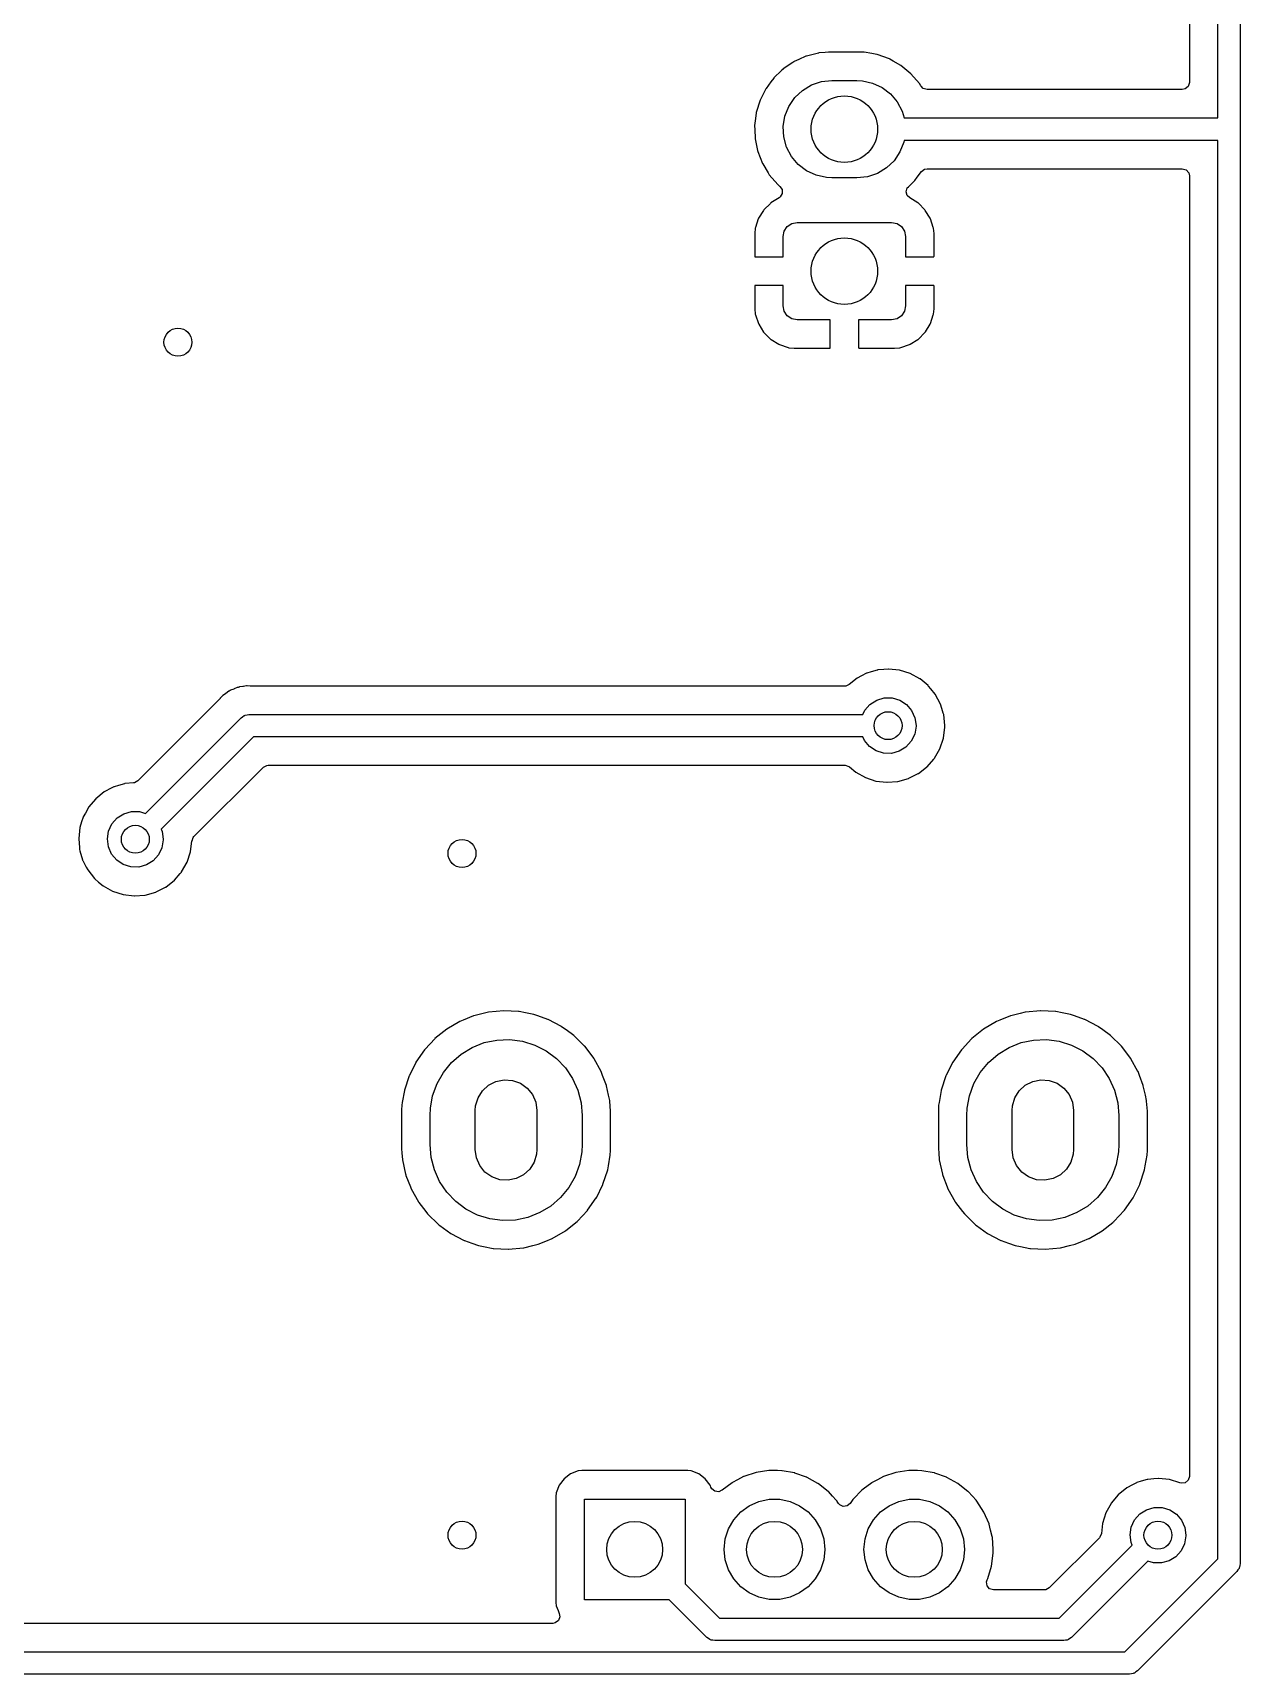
# Model space of a CAD drawing. Extents: x 41 to 172, y -238 to -26.
# Drawn here: x 150.57 to 172.16, y -238.45 to -209.1 of the extents above; entities that cross this region are included whole.
import ezdxf

# ---------------------------------------------------------------- set-up
doc = ezdxf.new("R2010")
doc.units = 0
doc.layers.add('BLACK', color=7, linetype='CONTINUOUS')

msp = doc.modelspace()

# ---------------------------------------------------------------- linework, layer by layer
at = {"layer": 'BLACK', "linetype": 'CONTINUOUS'}
for p, q in [((172.158, -154.686), (172.158, -236.474)), ((171.758, -210.62), (171.758, -154.769)), ((171.249, -194.547), (171.249, -209.986)), ((164.264, -209.574), (164.182, -209.611)), ((164.391, -209.517), (164.264, -209.574)), ((164.395, -209.515), (164.391, -209.517)), ((164.391, -209.517), (164.391, -209.517)), ((164.401, -209.514), (164.395, -209.515)), ((164.617, -209.458), (164.401, -209.514)), ((164.401, -209.514), (164.401, -209.514)), ((164.622, -209.456), (164.617, -209.458)), ((164.617, -209.458), (164.617, -209.458)), ((164.627, -209.456), (164.622, -209.456)), ((164.734, -209.447), (164.627, -209.456)), ((164.627, -209.456), (164.627, -209.456)), ((164.796, -209.441), (164.734, -209.447)), ((165.411, -209.441), (164.796, -209.441)), ((165.412, -209.442), (165.411, -209.441)), ((165.431, -209.442), (165.412, -209.442)), ((165.412, -209.442), (165.412, -209.442)), ((165.435, -209.443), (165.431, -209.442)), ((165.431, -209.442), (165.431, -209.442)), ((165.568, -209.467), (165.435, -209.443)), ((165.66, -209.483), (165.568, -209.467)), ((165.665, -209.484), (165.66, -209.483)), ((165.66, -209.483), (165.66, -209.483)), ((165.885, -209.564), (165.665, -209.484)), ((165.89, -209.567), (165.885, -209.564)), ((165.955, -209.603), (165.89, -209.567)), ((165.89, -209.567), (165.89, -209.567)), ((163.956, -209.772), (163.819, -209.903)), ((163.984, -209.745), (163.956, -209.772)), ((163.988, -209.742), (163.984, -209.745)), ((163.984, -209.745), (163.984, -209.745)), ((164.159, -209.627), (163.988, -209.742)), ((164.178, -209.614), (164.159, -209.627)), ((164.182, -209.611), (164.178, -209.614)), ((164.178, -209.614), (164.178, -209.614)), ((166.089, -209.68), (165.955, -209.603)), ((166.27, -209.828), (166.089, -209.68)), ((166.423, -210.005), (166.27, -209.828)), ((163.677, -210.096), (163.591, -210.265)), ((163.679, -210.091), (163.677, -210.096)), ((163.677, -210.096), (163.677, -210.096)), ((163.765, -209.976), (163.679, -210.091)), ((163.816, -209.908), (163.765, -209.976)), ((163.819, -209.903), (163.816, -209.908)), ((164.192, -210.256), (164.329, -210.127)), ((164.329, -210.127), (164.49, -210.03)), ((164.49, -210.03), (164.668, -209.97)), ((164.668, -209.97), (164.855, -209.95)), ((164.855, -209.95), (165.305, -209.95)), ((165.305, -209.95), (165.402, -209.955)), ((165.402, -209.955), (165.585, -209.996)), ((165.585, -209.996), (165.756, -210.076)), ((165.756, -210.076), (165.905, -210.19)), ((166.446, -210.043), (166.423, -210.005)), ((166.451, -210.051), (166.446, -210.043)), ((166.49, -210.091), (166.451, -210.051)), ((166.558, -210.111), (166.49, -210.091)), ((171.123, -210.111), (166.558, -210.111)), ((171.176, -210.1), (171.123, -210.111)), ((171.229, -210.054), (171.176, -210.1)), ((171.249, -209.986), (171.229, -210.054)), ((163.573, -210.299), (163.504, -210.523)), ((163.591, -210.265), (163.573, -210.299)), ((164.017, -210.586), (164.087, -210.412)), ((164.087, -210.412), (164.192, -210.256)), ((165.905, -210.19), (166.026, -210.334)), ((166.026, -210.334), (166.114, -210.5)), ((163.49, -210.629), (163.473, -210.755)), ((163.473, -210.755), (163.473, -210.76)), ((163.473, -210.76), (163.473, -210.76)), ((163.473, -210.76), (163.476, -210.823)), ((163.503, -210.528), (163.49, -210.629)), ((163.504, -210.523), (163.503, -210.528)), ((163.503, -210.528), (163.503, -210.528)), ((163.986, -210.771), (164.017, -210.586)), ((166.114, -210.5), (166.147, -210.62)), ((166.147, -210.62), (171.758, -210.62)), ((163.476, -210.823), (163.482, -210.989)), ((163.482, -210.989), (163.483, -210.994)), ((163.483, -210.994), (163.527, -211.202)), ((163.996, -210.959), (163.986, -210.771)), ((164.046, -211.14), (163.996, -210.959)), ((166.143, -211.054), (166.073, -211.228)), ((166.149, -211.02), (166.143, -211.054)), ((171.758, -211.02), (166.149, -211.02)), ((171.758, -236.391), (171.758, -211.02)), ((163.527, -211.202), (163.53, -211.218)), ((163.53, -211.218), (163.616, -211.435)), ((164.134, -211.306), (164.046, -211.14)), ((164.255, -211.45), (164.134, -211.306)), ((166.073, -211.228), (165.968, -211.384)), ((163.616, -211.435), (163.619, -211.44)), ((163.619, -211.44), (163.717, -211.602)), ((163.717, -211.602), (163.737, -211.635)), ((163.737, -211.635), (163.89, -211.812)), ((164.404, -211.564), (164.255, -211.45)), ((164.575, -211.644), (164.404, -211.564)), ((164.758, -211.685), (164.575, -211.644)), ((165.67, -211.61), (165.492, -211.67)), ((165.831, -211.513), (165.67, -211.61)), ((165.968, -211.384), (165.831, -211.513)), ((166.383, -211.681), (166.458, -211.579)), ((166.458, -211.579), (166.515, -211.537)), ((166.515, -211.537), (166.559, -211.528)), ((166.559, -211.528), (171.123, -211.528)), ((171.123, -211.528), (171.192, -211.549)), ((171.192, -211.549), (171.238, -211.602)), ((171.238, -211.602), (171.249, -211.654)), ((163.89, -211.812), (163.895, -211.815)), ((163.895, -211.815), (163.928, -211.843)), ((163.928, -211.843), (163.968, -211.901)), ((163.968, -211.901), (163.97, -211.972)), ((164.855, -211.69), (164.758, -211.685)), ((165.305, -211.69), (164.855, -211.69)), ((165.492, -211.67), (165.305, -211.69)), ((166.185, -211.939), (166.205, -211.871)), ((166.204, -212.007), (166.185, -211.939)), ((166.205, -211.871), (166.224, -211.849)), ((166.224, -211.849), (166.341, -211.737)), ((166.341, -211.737), (166.383, -211.681)), ((171.249, -211.654), (171.249, -234.914)), ((163.756, -212.147), (163.641, -212.262)), ((163.767, -212.138), (163.756, -212.147)), ((163.911, -212.049), (163.767, -212.138)), ((163.933, -212.033), (163.911, -212.048)), ((163.911, -212.048), (163.911, -212.049)), ((163.97, -211.972), (163.933, -212.033)), ((166.249, -212.046), (166.204, -212.007)), ((166.248, -212.048), (166.249, -212.046)), ((166.392, -212.137), (166.248, -212.048)), ((166.403, -212.146), (166.392, -212.137)), ((166.518, -212.261), (166.403, -212.146)), ((163.541, -212.424), (163.49, -212.579)), ((163.547, -212.411), (163.541, -212.424)), ((163.632, -212.273), (163.547, -212.411)), ((163.641, -212.262), (163.632, -212.273)), ((164.058, -212.563), (164.139, -212.509)), ((164.139, -212.509), (164.235, -212.49)), ((164.235, -212.49), (165.925, -212.49)), ((165.925, -212.49), (166.021, -212.509)), ((166.021, -212.509), (166.102, -212.563)), ((166.527, -212.272), (166.518, -212.261)), ((166.612, -212.41), (166.527, -212.272)), ((166.618, -212.423), (166.612, -212.41)), ((166.67, -212.577), (166.618, -212.423)), ((163.487, -212.592), (163.477, -212.686)), ((163.477, -212.686), (163.477, -212.693)), ((163.477, -212.693), (163.477, -213.088)), ((163.49, -212.579), (163.487, -212.592)), ((163.985, -212.74), (164.004, -212.644)), ((163.985, -213.106), (163.985, -212.74)), ((164.004, -212.644), (164.058, -212.563)), ((166.102, -212.563), (166.156, -212.644)), ((166.156, -212.644), (166.175, -212.74)), ((166.175, -212.74), (166.175, -213.106)), ((166.673, -212.591), (166.67, -212.577)), ((166.683, -212.686), (166.673, -212.591)), ((166.683, -212.693), (166.683, -212.686)), ((166.683, -213.092), (166.683, -212.693)), ((163.477, -213.088), (163.481, -213.103)), ((163.481, -213.103), (163.483, -213.104)), ((163.483, -213.104), (163.491, -213.106)), ((163.491, -213.106), (163.985, -213.106)), ((166.175, -213.106), (166.665, -213.106)), ((166.665, -213.106), (166.68, -213.102)), ((166.68, -213.102), (166.681, -213.1)), ((166.681, -213.1), (166.683, -213.092)), ((163.479, -213.62), (163.477, -213.628)), ((163.477, -213.628), (163.477, -214.027)), ((163.48, -213.618), (163.479, -213.62)), ((163.495, -213.614), (163.48, -213.618)), ((163.985, -213.614), (163.495, -213.614)), ((163.985, -213.98), (163.985, -213.614)), ((166.669, -213.614), (166.175, -213.614)), ((166.175, -213.614), (166.175, -213.98)), ((166.677, -213.616), (166.669, -213.614)), ((166.679, -213.617), (166.677, -213.616)), ((166.683, -213.632), (166.679, -213.617)), ((166.683, -214.027), (166.683, -213.632)), ((164.004, -214.076), (163.985, -213.98)), ((166.175, -213.98), (166.156, -214.076)), ((163.477, -214.027), (163.477, -214.034)), ((163.477, -214.034), (163.487, -214.129)), ((163.487, -214.129), (163.49, -214.143)), ((163.49, -214.143), (163.542, -214.297)), ((164.058, -214.157), (164.004, -214.076)), ((164.139, -214.211), (164.058, -214.157)), ((164.235, -214.23), (164.139, -214.211)), ((164.826, -214.23), (164.235, -214.23)), ((164.826, -214.724), (164.826, -214.23)), ((165.925, -214.23), (165.334, -214.23)), ((165.334, -214.23), (165.334, -214.72)), ((166.021, -214.211), (165.925, -214.23)), ((166.102, -214.157), (166.021, -214.211)), ((166.156, -214.076), (166.102, -214.157)), ((166.619, -214.296), (166.67, -214.141)), ((166.67, -214.141), (166.673, -214.128)), ((166.673, -214.128), (166.683, -214.034)), ((166.683, -214.034), (166.683, -214.027)), ((163.542, -214.297), (163.548, -214.31)), ((163.548, -214.31), (163.633, -214.448)), ((163.633, -214.448), (163.642, -214.459)), ((163.642, -214.459), (163.757, -214.574)), ((163.757, -214.574), (163.768, -214.583)), ((163.768, -214.583), (163.906, -214.668)), ((166.255, -214.667), (166.393, -214.582)), ((166.393, -214.582), (166.404, -214.573)), ((166.404, -214.573), (166.519, -214.458)), ((166.519, -214.458), (166.528, -214.447)), ((166.528, -214.447), (166.613, -214.309)), ((166.613, -214.309), (166.619, -214.296)), ((163.906, -214.668), (163.919, -214.674)), ((163.919, -214.674), (164.074, -214.725)), ((164.074, -214.725), (164.087, -214.728)), ((164.087, -214.728), (164.181, -214.738)), ((164.181, -214.738), (164.188, -214.738)), ((164.188, -214.738), (164.808, -214.738)), ((164.808, -214.738), (164.823, -214.734)), ((164.823, -214.734), (164.824, -214.732)), ((164.824, -214.732), (164.826, -214.724)), ((165.334, -214.72), (165.338, -214.735)), ((165.338, -214.735), (165.34, -214.736)), ((165.34, -214.736), (165.348, -214.738)), ((165.348, -214.738), (165.972, -214.738)), ((165.972, -214.738), (165.979, -214.738)), ((165.979, -214.738), (166.074, -214.728)), ((166.074, -214.728), (166.088, -214.725)), ((166.088, -214.725), (166.242, -214.673)), ((166.242, -214.673), (166.255, -214.667)), ((165.307, -220.64), (165.168, -220.752)), ((165.386, -220.599), (165.307, -220.64)), ((165.477, -220.551), (165.386, -220.599)), ((165.482, -220.548), (165.477, -220.551)), ((165.477, -220.551), (165.477, -220.551)), ((165.561, -220.525), (165.482, -220.548)), ((165.666, -220.494), (165.561, -220.525)), ((165.672, -220.493), (165.666, -220.494)), ((165.666, -220.494), (165.666, -220.494)), ((165.678, -220.492), (165.672, -220.493)), ((165.787, -220.482), (165.678, -220.492)), ((165.678, -220.492), (165.678, -220.492)), ((165.869, -220.475), (165.787, -220.482)), ((165.875, -220.475), (165.869, -220.475)), ((166.06, -220.495), (165.875, -220.475)), ((165.875, -220.475), (165.875, -220.475)), ((166.066, -220.495), (166.06, -220.495)), ((166.06, -220.495), (166.06, -220.495)), ((166.255, -220.554), (166.066, -220.495)), ((166.429, -220.648), (166.255, -220.554)), ((166.433, -220.652), (166.429, -220.648)), ((166.576, -220.77), (166.433, -220.652)), ((166.433, -220.652), (166.433, -220.652)), ((153.914, -221.004), (152.444, -222.474)), ((153.919, -220.999), (153.914, -221.004)), ((153.955, -220.958), (153.919, -220.999)), ((153.96, -220.953), (153.955, -220.958)), ((153.955, -220.958), (153.955, -220.958)), ((153.966, -220.948), (153.96, -220.953)), ((154.013, -220.916), (153.966, -220.948)), ((153.966, -220.948), (153.966, -220.948)), ((154.018, -220.913), (154.013, -220.916)), ((154.069, -220.874), (154.018, -220.913)), ((154.076, -220.871), (154.069, -220.874)), ((154.078, -220.869), (154.076, -220.871)), ((154.093, -220.861), (154.078, -220.869)), ((154.095, -220.86), (154.093, -220.861)), ((154.101, -220.856), (154.095, -220.86)), ((154.161, -220.833), (154.101, -220.856)), ((154.167, -220.83), (154.161, -220.833)), ((154.219, -220.808), (154.167, -220.83)), ((154.226, -220.805), (154.219, -220.808)), ((154.233, -220.803), (154.226, -220.805)), ((154.236, -220.803), (154.233, -220.803)), ((154.252, -220.798), (154.236, -220.803)), ((154.255, -220.798), (154.252, -220.798)), ((154.262, -220.795), (154.255, -220.798)), ((154.325, -220.787), (154.262, -220.795)), ((154.332, -220.786), (154.325, -220.787)), ((154.361, -220.781), (154.332, -220.786)), ((154.387, -220.777), (154.361, -220.781)), ((154.395, -220.775), (154.387, -220.777)), ((154.387, -220.777), (154.387, -220.777)), ((154.402, -220.776), (154.395, -220.775)), ((154.452, -220.779), (154.402, -220.776)), ((154.402, -220.776), (154.402, -220.776)), ((154.461, -220.779), (154.452, -220.779)), ((165.089, -220.779), (154.461, -220.779)), ((165.103, -220.779), (165.089, -220.779)), ((165.168, -220.752), (165.103, -220.779)), ((165.538, -221.107), (165.658, -221.032)), ((165.658, -221.032), (165.794, -220.993)), ((165.794, -220.993), (165.936, -220.993)), ((165.936, -220.993), (166.072, -221.034)), ((166.072, -221.034), (166.191, -221.111)), ((166.581, -220.774), (166.576, -220.77)), ((166.585, -220.779), (166.581, -220.774)), ((166.627, -220.83), (166.585, -220.779)), ((166.585, -220.779), (166.585, -220.779)), ((166.706, -220.927), (166.627, -220.83)), ((166.799, -221.102), (166.706, -220.927)), ((154.291, -221.346), (154.319, -221.329)), ((154.319, -221.329), (154.345, -221.308)), ((154.345, -221.308), (154.356, -221.305)), ((154.356, -221.305), (154.366, -221.299)), ((154.366, -221.299), (154.399, -221.295)), ((154.399, -221.295), (154.432, -221.288)), ((154.432, -221.288), (165.409, -221.288)), ((165.409, -221.288), (165.444, -221.213)), ((165.444, -221.213), (165.538, -221.107)), ((166.191, -221.111), (166.283, -221.219)), ((166.283, -221.219), (166.342, -221.348)), ((166.824, -221.184), (166.799, -221.102)), ((166.848, -221.264), (166.824, -221.184)), ((166.856, -221.291), (166.848, -221.264)), ((166.875, -221.488), (166.856, -221.291)), ((152.58, -223.057), (154.291, -221.346)), ((166.362, -221.5), (166.338, -221.64)), ((166.342, -221.348), (166.362, -221.488)), ((166.362, -221.488), (166.362, -221.5)), ((166.85, -221.713), (166.875, -221.516)), ((166.875, -221.516), (166.875, -221.488)), ((154.515, -221.688), (152.862, -223.341)), ((165.409, -221.688), (154.515, -221.688)), ((165.438, -221.752), (165.409, -221.688)), ((165.529, -221.861), (165.438, -221.752)), ((165.647, -221.939), (165.529, -221.861)), ((166.181, -221.873), (166.061, -221.947)), ((166.277, -221.768), (166.181, -221.873)), ((166.338, -221.64), (166.277, -221.768)), ((166.69, -222.072), (166.788, -221.9)), ((166.788, -221.9), (166.85, -221.713)), ((154.689, -222.233), (154.751, -222.199)), ((154.751, -222.199), (154.778, -222.196)), ((154.778, -222.196), (165.092, -222.196)), ((165.092, -222.196), (165.16, -222.217)), ((165.16, -222.217), (165.174, -222.227)), ((165.782, -221.982), (165.647, -221.939)), ((165.924, -221.984), (165.782, -221.982)), ((166.061, -221.947), (165.924, -221.984)), ((166.561, -222.222), (166.677, -222.087)), ((166.677, -222.087), (166.686, -222.077)), ((166.686, -222.077), (166.69, -222.072)), ((166.686, -222.077), (166.686, -222.077)), ((152.366, -222.51), (152.216, -222.524)), ((152.382, -222.508), (152.366, -222.51)), ((152.444, -222.474), (152.382, -222.508)), ((153.449, -223.473), (154.689, -222.233)), ((165.174, -222.227), (165.284, -222.32)), ((165.284, -222.32), (165.456, -222.417)), ((165.456, -222.417), (165.644, -222.478)), ((165.644, -222.478), (165.841, -222.501)), ((165.841, -222.501), (165.847, -222.501)), ((165.847, -222.501), (166.032, -222.486)), ((165.847, -222.501), (165.847, -222.501)), ((166.032, -222.486), (166.032, -222.486)), ((166.032, -222.486), (166.038, -222.486)), ((166.038, -222.486), (166.228, -222.433)), ((166.228, -222.433), (166.234, -222.43)), ((166.234, -222.43), (166.399, -222.346)), ((166.234, -222.43), (166.234, -222.43)), ((166.399, -222.346), (166.405, -222.344)), ((166.399, -222.346), (166.399, -222.346)), ((166.405, -222.344), (166.546, -222.233)), ((166.546, -222.233), (166.556, -222.226)), ((166.556, -222.226), (166.561, -222.222)), ((151.691, -222.796), (151.564, -222.947)), ((151.845, -222.672), (151.691, -222.796)), ((151.982, -222.6), (151.845, -222.672)), ((152.015, -222.583), (151.982, -222.6)), ((152.02, -222.58), (152.015, -222.583)), ((152.015, -222.583), (152.015, -222.583)), ((152.099, -222.557), (152.02, -222.58)), ((152.204, -222.526), (152.099, -222.557)), ((152.21, -222.525), (152.204, -222.526)), ((152.204, -222.526), (152.204, -222.526)), ((152.216, -222.524), (152.21, -222.525)), ((152.216, -222.524), (152.216, -222.524)), ((151.507, -223.052), (151.469, -223.121)), ((151.561, -222.953), (151.507, -223.052)), ((151.564, -222.947), (151.561, -222.953)), ((151.561, -222.953), (151.561, -222.953)), ((152.076, -223.139), (152.196, -223.064)), ((152.196, -223.064), (152.332, -223.025)), ((152.332, -223.025), (152.474, -223.025)), ((152.474, -223.025), (152.58, -223.057)), ((151.409, -223.309), (151.387, -223.506)), ((151.44, -223.21), (151.409, -223.309)), ((151.467, -223.127), (151.44, -223.21)), ((151.469, -223.121), (151.467, -223.127)), ((151.467, -223.127), (151.467, -223.127)), ((151.9, -223.514), (151.922, -223.374)), ((151.922, -223.374), (151.982, -223.245)), ((151.982, -223.245), (152.076, -223.139)), ((152.862, -223.341), (152.88, -223.38)), ((152.88, -223.38), (152.9, -223.52)), ((151.387, -223.506), (151.387, -223.512)), ((151.387, -223.512), (151.4, -223.665)), ((151.4, -223.665), (151.403, -223.703)), ((151.918, -223.654), (151.9, -223.514)), ((151.976, -223.784), (151.918, -223.654)), ((152.876, -223.672), (152.815, -223.8)), ((152.9, -223.532), (152.876, -223.672)), ((152.9, -223.52), (152.9, -223.532)), ((153.388, -223.745), (153.413, -223.548)), ((153.413, -223.548), (153.414, -223.548)), ((153.414, -223.548), (153.437, -223.487)), ((153.437, -223.487), (153.449, -223.473)), ((151.403, -223.703), (151.41, -223.725)), ((151.41, -223.725), (151.456, -223.886)), ((151.456, -223.886), (151.458, -223.893)), ((151.458, -223.893), (151.461, -223.899)), ((151.461, -223.899), (151.522, -224.019)), ((152.067, -223.893), (151.976, -223.784)), ((152.185, -223.971), (152.067, -223.893)), ((152.32, -224.014), (152.185, -223.971)), ((152.719, -223.905), (152.599, -223.979)), ((152.815, -223.8), (152.719, -223.905)), ((153.228, -224.104), (153.326, -223.932)), ((153.326, -223.932), (153.388, -223.745)), ((151.522, -224.019), (151.548, -224.069)), ((151.548, -224.069), (151.671, -224.224)), ((151.671, -224.224), (151.676, -224.228)), ((151.676, -224.228), (151.676, -224.228)), ((151.676, -224.228), (151.744, -224.286)), ((152.462, -224.016), (152.32, -224.014)), ((152.599, -223.979), (152.462, -224.016)), ((152.943, -224.376), (153.099, -224.254)), ((153.099, -224.254), (153.204, -224.132)), ((153.204, -224.132), (153.224, -224.109)), ((153.224, -224.109), (153.228, -224.104)), ((153.224, -224.109), (153.224, -224.109)), ((151.744, -224.286), (151.822, -224.352)), ((151.822, -224.352), (151.994, -224.449)), ((151.994, -224.449), (152.182, -224.51)), ((152.182, -224.51), (152.379, -224.533)), ((152.379, -224.533), (152.385, -224.533)), ((152.385, -224.533), (152.57, -224.518)), ((152.385, -224.533), (152.385, -224.533)), ((152.57, -224.518), (152.57, -224.518)), ((152.57, -224.518), (152.576, -224.518)), ((152.576, -224.518), (152.766, -224.465)), ((152.766, -224.465), (152.772, -224.462)), ((152.772, -224.462), (152.937, -224.378)), ((152.772, -224.462), (152.772, -224.462)), ((152.937, -224.378), (152.943, -224.376)), ((152.937, -224.378), (152.937, -224.378)), ((158.713, -226.614), (158.623, -226.636)), ((158.718, -226.613), (158.713, -226.614)), ((158.713, -226.614), (158.713, -226.614)), ((158.987, -226.587), (158.718, -226.613)), ((158.992, -226.587), (158.987, -226.587)), ((159.254, -226.6), (158.992, -226.587)), ((158.992, -226.587), (158.992, -226.587)), ((159.258, -226.6), (159.254, -226.6)), ((159.254, -226.6), (159.254, -226.6)), ((159.263, -226.601), (159.258, -226.6)), ((159.377, -226.624), (159.263, -226.601)), ((159.263, -226.601), (159.263, -226.601)), ((168.313, -226.614), (168.223, -226.636)), ((168.318, -226.613), (168.313, -226.614)), ((168.313, -226.614), (168.313, -226.614)), ((168.587, -226.587), (168.318, -226.613)), ((168.592, -226.587), (168.587, -226.587)), ((168.854, -226.6), (168.592, -226.587)), ((168.592, -226.587), (168.592, -226.587)), ((168.858, -226.6), (168.854, -226.6)), ((168.854, -226.6), (168.854, -226.6)), ((168.863, -226.601), (168.858, -226.6)), ((168.977, -226.624), (168.863, -226.601)), ((168.863, -226.601), (168.863, -226.601)), ((158.203, -226.779), (157.969, -226.916)), ((158.261, -226.755), (158.203, -226.779)), ((158.45, -226.679), (158.261, -226.755)), ((158.454, -226.677), (158.45, -226.679)), ((158.45, -226.679), (158.45, -226.679)), ((158.623, -226.636), (158.454, -226.677)), ((159.524, -226.653), (159.377, -226.624)), ((159.598, -226.679), (159.524, -226.653)), ((159.776, -226.742), (159.598, -226.679)), ((159.78, -226.743), (159.776, -226.742)), ((159.776, -226.742), (159.776, -226.742)), ((160.02, -226.869), (159.78, -226.743)), ((160.024, -226.872), (160.02, -226.869)), ((160.102, -226.929), (160.024, -226.872)), ((167.803, -226.779), (167.569, -226.916)), ((167.861, -226.755), (167.803, -226.779)), ((168.05, -226.679), (167.861, -226.755)), ((168.054, -226.677), (168.05, -226.679)), ((168.05, -226.679), (168.05, -226.679)), ((168.223, -226.636), (168.054, -226.677)), ((169.124, -226.653), (168.977, -226.624)), ((169.198, -226.679), (169.124, -226.653)), ((169.376, -226.742), (169.198, -226.679)), ((169.38, -226.743), (169.376, -226.742)), ((169.376, -226.742), (169.376, -226.742)), ((169.62, -226.869), (169.38, -226.743)), ((169.624, -226.872), (169.62, -226.869)), ((169.702, -226.929), (169.624, -226.872)), ((157.754, -227.089), (157.584, -227.271)), ((157.757, -227.085), (157.754, -227.089)), ((157.969, -226.916), (157.757, -227.085)), ((158.425, -227.242), (158.639, -227.157)), ((158.639, -227.157), (158.864, -227.11)), ((158.864, -227.11), (159.094, -227.102)), ((159.094, -227.102), (159.322, -227.132)), ((159.322, -227.132), (159.542, -227.2)), ((159.542, -227.2), (159.747, -227.304)), ((160.239, -227.029), (160.102, -226.929)), ((160.433, -227.219), (160.239, -227.029)), ((167.354, -227.089), (167.184, -227.271)), ((167.357, -227.085), (167.354, -227.089)), ((167.569, -226.916), (167.357, -227.085)), ((168.025, -227.242), (168.239, -227.157)), ((168.239, -227.157), (168.464, -227.11)), ((168.464, -227.11), (168.694, -227.102)), ((168.694, -227.102), (168.922, -227.132)), ((168.922, -227.132), (169.142, -227.2)), ((169.142, -227.2), (169.347, -227.304)), ((169.839, -227.029), (169.702, -226.929)), ((170.033, -227.219), (169.839, -227.029)), ((157.572, -227.284), (157.417, -227.506)), ((157.584, -227.271), (157.572, -227.284)), ((158.055, -227.512), (158.229, -227.361)), ((158.229, -227.361), (158.425, -227.242)), ((159.747, -227.304), (159.931, -227.441)), ((159.931, -227.441), (160.09, -227.608)), ((160.436, -227.222), (160.433, -227.219)), ((160.46, -227.253), (160.436, -227.222)), ((160.436, -227.222), (160.436, -227.222)), ((160.598, -227.434), (160.46, -227.253)), ((160.6, -227.438), (160.598, -227.434)), ((160.605, -227.448), (160.6, -227.438)), ((160.6, -227.438), (160.6, -227.438)), ((160.729, -227.671), (160.605, -227.448)), ((167.172, -227.284), (167.017, -227.506)), ((167.184, -227.271), (167.172, -227.284)), ((167.655, -227.512), (167.829, -227.361)), ((167.829, -227.361), (168.025, -227.242)), ((169.347, -227.304), (169.531, -227.441)), ((169.531, -227.441), (169.69, -227.608)), ((170.036, -227.222), (170.033, -227.219)), ((170.06, -227.253), (170.036, -227.222)), ((170.036, -227.222), (170.036, -227.222)), ((170.198, -227.434), (170.06, -227.253)), ((170.2, -227.438), (170.198, -227.434)), ((170.205, -227.448), (170.2, -227.438)), ((170.2, -227.438), (170.2, -227.438)), ((170.329, -227.671), (170.205, -227.448)), ((157.297, -227.749), (157.212, -228.007)), ((157.3, -227.742), (157.297, -227.749)), ((157.415, -227.51), (157.3, -227.742)), ((157.417, -227.506), (157.415, -227.51)), ((157.415, -227.51), (157.415, -227.51)), ((157.795, -227.89), (157.909, -227.69)), ((157.909, -227.69), (158.055, -227.512)), ((160.09, -227.608), (160.218, -227.799)), ((160.731, -227.675), (160.729, -227.671)), ((160.756, -227.742), (160.731, -227.675)), ((160.731, -227.675), (160.731, -227.675)), ((160.825, -227.925), (160.756, -227.742)), ((166.897, -227.749), (166.812, -228.007)), ((166.9, -227.742), (166.897, -227.749)), ((167.015, -227.51), (166.9, -227.742)), ((167.017, -227.506), (167.015, -227.51)), ((167.015, -227.51), (167.015, -227.51)), ((167.395, -227.89), (167.509, -227.69)), ((167.509, -227.69), (167.655, -227.512)), ((169.69, -227.608), (169.818, -227.799)), ((170.331, -227.675), (170.329, -227.671)), ((170.356, -227.742), (170.331, -227.675)), ((170.331, -227.675), (170.331, -227.675)), ((170.425, -227.925), (170.356, -227.742)), ((157.211, -228.011), (157.174, -228.228)), ((157.212, -228.007), (157.211, -228.011)), ((157.211, -228.011), (157.211, -228.011)), ((157.717, -228.106), (157.795, -227.89)), ((158.528, -228.146), (158.606, -228.019)), ((158.606, -228.019), (158.716, -227.918)), ((158.716, -227.918), (158.849, -227.851)), ((158.849, -227.851), (158.995, -227.821)), ((158.995, -227.821), (159.144, -227.832)), ((159.144, -227.832), (159.285, -227.883)), ((159.285, -227.883), (159.407, -227.969)), ((159.407, -227.969), (159.5, -228.085)), ((159.5, -228.085), (159.56, -228.222)), ((160.218, -227.799), (160.313, -228.008)), ((160.313, -228.008), (160.371, -228.231)), ((160.826, -227.929), (160.825, -227.925)), ((160.863, -228.096), (160.826, -227.929)), ((160.826, -227.929), (160.826, -227.929)), ((166.811, -228.011), (166.774, -228.228)), ((166.812, -228.007), (166.811, -228.011)), ((166.811, -228.011), (166.811, -228.011)), ((167.317, -228.106), (167.395, -227.89)), ((168.128, -228.146), (168.206, -228.019)), ((168.206, -228.019), (168.316, -227.918)), ((168.316, -227.918), (168.449, -227.851)), ((168.449, -227.851), (168.595, -227.821)), ((168.595, -227.821), (168.744, -227.832)), ((168.744, -227.832), (168.885, -227.883)), ((168.885, -227.883), (169.007, -227.969)), ((169.007, -227.969), (169.1, -228.085)), ((169.1, -228.085), (169.16, -228.222)), ((169.818, -227.799), (169.913, -228.008)), ((169.913, -228.008), (169.971, -228.231)), ((170.426, -227.929), (170.425, -227.925)), ((170.463, -228.096), (170.426, -227.929)), ((170.426, -227.929), (170.426, -227.929)), ((157.166, -228.274), (157.161, -228.36)), ((157.161, -228.36), (157.161, -229.049)), ((157.174, -228.228), (157.166, -228.274)), ((157.67, -228.46), (157.676, -228.332)), ((157.676, -228.332), (157.717, -228.106)), ((158.48, -228.37), (158.486, -228.29)), ((158.48, -229.07), (158.48, -228.37)), ((158.486, -228.29), (158.528, -228.146)), ((159.56, -228.222), (159.58, -228.37)), ((159.58, -228.37), (159.58, -229.07)), ((160.371, -228.231), (160.39, -228.46)), ((160.884, -228.19), (160.863, -228.096)), ((160.885, -228.201), (160.884, -228.19)), ((160.898, -228.384), (160.885, -228.201)), ((166.766, -228.274), (166.761, -228.36)), ((166.761, -228.36), (166.761, -229.049)), ((166.774, -228.228), (166.766, -228.274)), ((167.27, -228.46), (167.276, -228.332)), ((167.276, -228.332), (167.317, -228.106)), ((168.08, -228.37), (168.086, -228.29)), ((168.08, -229.07), (168.08, -228.37)), ((168.086, -228.29), (168.128, -228.146)), ((169.16, -228.222), (169.18, -228.37)), ((169.18, -228.37), (169.18, -229.07)), ((169.971, -228.231), (169.99, -228.46)), ((170.484, -228.19), (170.463, -228.096)), ((170.485, -228.201), (170.484, -228.19)), ((170.498, -228.384), (170.485, -228.201)), ((157.67, -228.98), (157.67, -228.46)), ((160.39, -228.46), (160.39, -228.98)), ((160.898, -228.391), (160.898, -228.384)), ((160.898, -229.08), (160.898, -228.391)), ((167.27, -228.98), (167.27, -228.46)), ((169.99, -228.46), (169.99, -228.98)), ((170.498, -228.391), (170.498, -228.384)), ((170.498, -229.08), (170.498, -228.391)), ((157.161, -229.049), (157.162, -229.051)), ((157.162, -229.051), (157.162, -229.051)), ((157.162, -229.051), (157.168, -229.134)), ((157.168, -229.134), (157.176, -229.25)), ((157.176, -229.25), (157.177, -229.255)), ((157.177, -229.255), (157.177, -229.255)), ((157.177, -229.255), (157.233, -229.508)), ((157.689, -229.209), (157.67, -228.98)), ((157.747, -229.432), (157.689, -229.209)), ((158.5, -229.218), (158.48, -229.07)), ((158.56, -229.355), (158.5, -229.218)), ((159.574, -229.15), (159.532, -229.294)), ((159.58, -229.07), (159.574, -229.15)), ((160.384, -229.108), (160.343, -229.334)), ((160.39, -228.98), (160.384, -229.108)), ((160.861, -229.359), (160.894, -229.17)), ((160.894, -229.166), (160.898, -229.09)), ((160.894, -229.17), (160.894, -229.166)), ((160.894, -229.17), (160.894, -229.17)), ((160.898, -229.082), (160.898, -229.08)), ((160.898, -229.09), (160.898, -229.082)), ((160.898, -229.082), (160.898, -229.082)), ((166.761, -229.049), (166.762, -229.051)), ((166.762, -229.051), (166.768, -229.134)), ((166.762, -229.051), (166.762, -229.051)), ((166.768, -229.134), (166.776, -229.25)), ((166.776, -229.25), (166.777, -229.255)), ((166.777, -229.255), (166.777, -229.255)), ((166.777, -229.255), (166.833, -229.508)), ((167.289, -229.209), (167.27, -228.98)), ((167.347, -229.432), (167.289, -229.209)), ((168.1, -229.218), (168.08, -229.07)), ((168.16, -229.355), (168.1, -229.218)), ((169.174, -229.15), (169.132, -229.294)), ((169.18, -229.07), (169.174, -229.15)), ((169.984, -229.108), (169.943, -229.334)), ((169.99, -228.98), (169.984, -229.108)), ((170.461, -229.359), (170.494, -229.17)), ((170.494, -229.166), (170.498, -229.09)), ((170.494, -229.17), (170.494, -229.166)), ((170.494, -229.17), (170.494, -229.17)), ((170.498, -229.082), (170.498, -229.08)), ((170.498, -229.09), (170.498, -229.082)), ((170.498, -229.082), (170.498, -229.082)), ((157.233, -229.508), (157.235, -229.515)), ((157.235, -229.515), (157.24, -229.531)), ((157.24, -229.531), (157.318, -229.734)), ((157.842, -229.641), (157.747, -229.432)), ((158.653, -229.471), (158.56, -229.355)), ((158.775, -229.557), (158.653, -229.471)), ((159.344, -229.522), (159.211, -229.589)), ((159.454, -229.421), (159.344, -229.522)), ((159.532, -229.294), (159.454, -229.421)), ((160.265, -229.55), (160.151, -229.75)), ((160.343, -229.334), (160.265, -229.55)), ((160.763, -229.691), (160.848, -229.433)), ((160.848, -229.433), (160.861, -229.359)), ((166.833, -229.508), (166.835, -229.515)), ((166.835, -229.515), (166.84, -229.531)), ((166.84, -229.531), (166.918, -229.734)), ((167.442, -229.641), (167.347, -229.432)), ((168.253, -229.471), (168.16, -229.355)), ((168.375, -229.557), (168.253, -229.471)), ((168.944, -229.522), (168.811, -229.589)), ((169.054, -229.421), (168.944, -229.522)), ((169.132, -229.294), (169.054, -229.421)), ((169.865, -229.55), (169.751, -229.75)), ((169.943, -229.334), (169.865, -229.55)), ((170.363, -229.691), (170.448, -229.433)), ((170.448, -229.433), (170.461, -229.359)), ((157.318, -229.734), (157.331, -229.769)), ((157.331, -229.769), (157.462, -230.006)), ((157.97, -229.832), (157.842, -229.641)), ((158.129, -229.999), (157.97, -229.832)), ((158.916, -229.608), (158.775, -229.557)), ((159.065, -229.619), (158.916, -229.608)), ((159.211, -229.589), (159.065, -229.619)), ((160.151, -229.75), (160.005, -229.928)), ((160.645, -229.93), (160.761, -229.695)), ((160.761, -229.695), (160.763, -229.691)), ((160.761, -229.695), (160.761, -229.695)), ((166.918, -229.734), (166.931, -229.769)), ((166.931, -229.769), (167.062, -230.006)), ((167.57, -229.832), (167.442, -229.641)), ((167.729, -229.999), (167.57, -229.832)), ((168.516, -229.608), (168.375, -229.557)), ((168.665, -229.619), (168.516, -229.608)), ((168.811, -229.589), (168.665, -229.619)), ((169.751, -229.75), (169.605, -229.928)), ((170.245, -229.93), (170.361, -229.695)), ((170.361, -229.695), (170.363, -229.691)), ((170.361, -229.695), (170.361, -229.695)), ((157.462, -230.006), (157.47, -230.016)), ((157.47, -230.016), (157.595, -230.18)), ((158.313, -230.136), (158.129, -229.999)), ((158.518, -230.24), (158.313, -230.136)), ((159.831, -230.079), (159.635, -230.198)), ((160.005, -229.928), (159.831, -230.079)), ((160.488, -230.156), (160.643, -229.934)), ((160.643, -229.934), (160.645, -229.93)), ((167.062, -230.006), (167.07, -230.016)), ((167.07, -230.016), (167.195, -230.18)), ((167.913, -230.136), (167.729, -229.999)), ((168.118, -230.24), (167.913, -230.136)), ((169.431, -230.079), (169.235, -230.198)), ((169.605, -229.928), (169.431, -230.079)), ((170.088, -230.156), (170.243, -229.934)), ((170.243, -229.934), (170.245, -229.93)), ((157.595, -230.18), (157.627, -230.221)), ((157.627, -230.221), (157.821, -230.411)), ((157.821, -230.411), (157.824, -230.414)), ((157.824, -230.414), (157.824, -230.414)), ((157.824, -230.414), (157.843, -230.427)), ((157.843, -230.427), (158.04, -230.571)), ((158.738, -230.308), (158.518, -230.24)), ((158.966, -230.338), (158.738, -230.308)), ((159.196, -230.33), (158.966, -230.338)), ((159.421, -230.283), (159.196, -230.33)), ((159.635, -230.198), (159.421, -230.283)), ((160.091, -230.524), (160.279, -230.373)), ((160.279, -230.373), (160.299, -230.357)), ((160.299, -230.357), (160.303, -230.355)), ((160.299, -230.357), (160.299, -230.357)), ((160.303, -230.355), (160.307, -230.35)), ((160.307, -230.35), (160.485, -230.16)), ((160.485, -230.16), (160.488, -230.156)), ((160.485, -230.16), (160.485, -230.16)), ((167.195, -230.18), (167.227, -230.221)), ((167.227, -230.221), (167.421, -230.411)), ((167.421, -230.411), (167.424, -230.414)), ((167.424, -230.414), (167.424, -230.414)), ((167.424, -230.414), (167.443, -230.427)), ((167.443, -230.427), (167.64, -230.571)), ((168.338, -230.308), (168.118, -230.24)), ((168.566, -230.338), (168.338, -230.308)), ((168.796, -230.33), (168.566, -230.338)), ((169.021, -230.283), (168.796, -230.33)), ((169.235, -230.198), (169.021, -230.283)), ((169.691, -230.524), (169.879, -230.373)), ((169.879, -230.373), (169.899, -230.357)), ((169.899, -230.357), (169.903, -230.355)), ((169.899, -230.357), (169.899, -230.357)), ((169.903, -230.355), (169.907, -230.35)), ((169.907, -230.35), (170.085, -230.16)), ((170.085, -230.16), (170.088, -230.156)), ((170.085, -230.16), (170.085, -230.16)), ((158.04, -230.571), (158.28, -230.697)), ((158.28, -230.697), (158.284, -230.698)), ((158.284, -230.698), (158.284, -230.698)), ((158.284, -230.698), (158.417, -230.745)), ((159.606, -230.763), (159.74, -230.708)), ((159.74, -230.708), (159.853, -230.663)), ((159.853, -230.663), (159.857, -230.661)), ((159.853, -230.663), (159.853, -230.663)), ((159.857, -230.661), (160.091, -230.524)), ((167.64, -230.571), (167.88, -230.697)), ((167.88, -230.697), (167.884, -230.698)), ((167.884, -230.698), (167.884, -230.698)), ((167.884, -230.698), (168.017, -230.745)), ((169.206, -230.763), (169.34, -230.708)), ((169.34, -230.708), (169.453, -230.663)), ((169.453, -230.663), (169.457, -230.661)), ((169.453, -230.663), (169.453, -230.663)), ((169.457, -230.661), (169.691, -230.524)), ((158.417, -230.745), (158.536, -230.787)), ((158.536, -230.787), (158.627, -230.805)), ((158.627, -230.805), (158.797, -230.839)), ((158.797, -230.839), (158.797, -230.839)), ((158.797, -230.839), (158.802, -230.84)), ((158.802, -230.84), (158.806, -230.84)), ((158.806, -230.84), (158.806, -230.84)), ((158.806, -230.84), (159.068, -230.853)), ((159.068, -230.853), (159.068, -230.853)), ((159.068, -230.853), (159.073, -230.853)), ((159.073, -230.853), (159.342, -230.827)), ((159.342, -230.827), (159.347, -230.826)), ((159.347, -230.826), (159.507, -230.787)), ((159.347, -230.826), (159.347, -230.826)), ((159.507, -230.787), (159.606, -230.763)), ((168.017, -230.745), (168.136, -230.787)), ((168.136, -230.787), (168.227, -230.805)), ((168.227, -230.805), (168.397, -230.839)), ((168.397, -230.839), (168.397, -230.839)), ((168.397, -230.839), (168.402, -230.84)), ((168.402, -230.84), (168.406, -230.84)), ((168.406, -230.84), (168.406, -230.84)), ((168.406, -230.84), (168.668, -230.853)), ((168.668, -230.853), (168.668, -230.853)), ((168.668, -230.853), (168.673, -230.853)), ((168.673, -230.853), (168.942, -230.827)), ((168.942, -230.827), (168.947, -230.826)), ((168.947, -230.826), (169.107, -230.787)), ((168.947, -230.826), (168.947, -230.826)), ((169.107, -230.787), (169.206, -230.763)), ((160.32, -234.818), (160.183, -234.869)), ((160.382, -234.811), (160.32, -234.818)), ((162.278, -234.811), (160.382, -234.811)), ((162.34, -234.818), (162.278, -234.811)), ((162.477, -234.869), (162.34, -234.818)), ((163.731, -234.81), (163.502, -234.845)), ((163.737, -234.81), (163.731, -234.81)), ((163.886, -234.812), (163.737, -234.81)), ((163.737, -234.81), (163.737, -234.81)), ((163.963, -234.813), (163.886, -234.812)), ((163.968, -234.814), (163.963, -234.813)), ((164.186, -234.853), (163.968, -234.814)), ((163.968, -234.814), (163.968, -234.814)), ((166.231, -234.81), (166.002, -234.845)), ((166.237, -234.81), (166.231, -234.81)), ((166.386, -234.812), (166.237, -234.81)), ((166.237, -234.81), (166.237, -234.81)), ((166.463, -234.813), (166.386, -234.812)), ((166.468, -234.814), (166.463, -234.813)), ((166.686, -234.853), (166.468, -234.814)), ((166.468, -234.814), (166.468, -234.814)), ((159.979, -235.073), (159.928, -235.21)), ((160.067, -234.957), (159.979, -235.073)), ((160.183, -234.869), (160.067, -234.957)), ((162.593, -234.957), (162.477, -234.869)), ((162.681, -235.073), (162.593, -234.957)), ((162.684, -235.082), (162.681, -235.073)), ((162.694, -235.11), (162.684, -235.082)), ((162.684, -235.082), (162.684, -235.082)), ((162.707, -235.135), (162.694, -235.11)), ((163.073, -235.027), (162.892, -235.163)), ((163.077, -235.024), (163.073, -235.027)), ((163.073, -235.027), (163.073, -235.027)), ((163.171, -234.975), (163.077, -235.024)), ((163.278, -234.919), (163.171, -234.975)), ((163.282, -234.917), (163.278, -234.919)), ((163.278, -234.919), (163.278, -234.919)), ((163.502, -234.845), (163.282, -234.917)), ((164.191, -234.854), (164.186, -234.853)), ((164.186, -234.853), (164.186, -234.853)), ((164.196, -234.855), (164.191, -234.854)), ((164.404, -234.929), (164.196, -234.855)), ((164.196, -234.855), (164.196, -234.855)), ((164.409, -234.931), (164.404, -234.929)), ((164.404, -234.929), (164.404, -234.929)), ((164.414, -234.933), (164.409, -234.931)), ((164.608, -235.04), (164.414, -234.933)), ((164.414, -234.933), (164.414, -234.933)), ((164.612, -235.043), (164.608, -235.04)), ((164.608, -235.04), (164.608, -235.04)), ((164.616, -235.046), (164.612, -235.043)), ((164.79, -235.183), (164.616, -235.046)), ((164.616, -235.046), (164.616, -235.046)), ((165.573, -235.027), (165.416, -235.145)), ((165.577, -235.024), (165.573, -235.027)), ((165.573, -235.027), (165.573, -235.027)), ((165.671, -234.975), (165.577, -235.024)), ((165.778, -234.919), (165.671, -234.975)), ((165.782, -234.917), (165.778, -234.919)), ((165.778, -234.919), (165.778, -234.919)), ((166.002, -234.845), (165.782, -234.917)), ((166.691, -234.854), (166.686, -234.853)), ((166.686, -234.853), (166.686, -234.853)), ((166.696, -234.855), (166.691, -234.854)), ((166.904, -234.929), (166.696, -234.855)), ((166.696, -234.855), (166.696, -234.855)), ((166.909, -234.931), (166.904, -234.929)), ((166.904, -234.929), (166.904, -234.929)), ((166.914, -234.933), (166.909, -234.931)), ((167.108, -235.04), (166.914, -234.933)), ((166.914, -234.933), (166.914, -234.933)), ((167.112, -235.043), (167.108, -235.04)), ((167.108, -235.04), (167.108, -235.04)), ((167.116, -235.046), (167.112, -235.043)), ((167.29, -235.183), (167.116, -235.046)), ((167.116, -235.046), (167.116, -235.046)), ((170.133, -235.118), (169.979, -235.242)), ((170.232, -235.066), (170.133, -235.118)), ((170.303, -235.029), (170.232, -235.066)), ((170.308, -235.026), (170.303, -235.029)), ((170.303, -235.029), (170.303, -235.029)), ((170.387, -235.003), (170.308, -235.026)), ((170.492, -234.972), (170.387, -235.003)), ((170.498, -234.971), (170.492, -234.972)), ((170.492, -234.972), (170.492, -234.972)), ((170.504, -234.97), (170.498, -234.971)), ((170.613, -234.96), (170.504, -234.97)), ((170.504, -234.97), (170.504, -234.97)), ((170.695, -234.953), (170.613, -234.96)), ((170.701, -234.953), (170.695, -234.953)), ((170.886, -234.973), (170.701, -234.953)), ((170.701, -234.953), (170.701, -234.953)), ((170.892, -234.973), (170.886, -234.973)), ((170.886, -234.973), (170.886, -234.973)), ((171.081, -235.032), (170.892, -234.973)), ((171.106, -235.038), (171.081, -235.032)), ((171.081, -235.032), (171.081, -235.032)), ((171.176, -235.028), (171.106, -235.038)), ((171.229, -234.982), (171.176, -235.028)), ((171.249, -234.914), (171.229, -234.982)), ((159.928, -235.21), (159.921, -235.272)), ((159.921, -235.272), (159.921, -237.168)), ((160.43, -237.12), (160.43, -235.32)), ((160.43, -235.32), (162.23, -235.32)), ((162.23, -235.32), (162.23, -236.837)), ((162.761, -235.181), (162.707, -235.135)), ((162.832, -235.19), (162.761, -235.181)), ((162.891, -235.162), (162.832, -235.19)), ((162.892, -235.163), (162.891, -235.162)), ((163.38, -235.441), (163.552, -235.364)), ((163.552, -235.364), (163.736, -235.325)), ((163.736, -235.325), (163.924, -235.325)), ((163.924, -235.325), (164.108, -235.364)), ((164.108, -235.364), (164.28, -235.441)), ((164.794, -235.186), (164.79, -235.183)), ((164.79, -235.183), (164.79, -235.183)), ((164.869, -235.268), (164.794, -235.186)), ((164.934, -235.341), (164.869, -235.268)), ((164.95, -235.358), (164.934, -235.341)), ((164.953, -235.362), (164.95, -235.358)), ((164.975, -235.397), (164.953, -235.362)), ((164.953, -235.362), (164.953, -235.362)), ((164.996, -235.421), (164.975, -235.397)), ((165.059, -235.452), (164.996, -235.421)), ((165.185, -235.399), (165.13, -235.444)), ((165.232, -235.331), (165.185, -235.399)), ((165.275, -235.285), (165.232, -235.331)), ((165.365, -235.191), (165.275, -235.285)), ((165.392, -235.163), (165.365, -235.191)), ((165.416, -235.145), (165.392, -235.163)), ((165.88, -235.441), (166.052, -235.364)), ((166.052, -235.364), (166.236, -235.325)), ((166.236, -235.325), (166.424, -235.325)), ((166.424, -235.325), (166.608, -235.364)), ((166.608, -235.364), (166.78, -235.441)), ((167.294, -235.186), (167.29, -235.183)), ((167.29, -235.183), (167.29, -235.183)), ((167.369, -235.268), (167.294, -235.186)), ((167.434, -235.341), (167.369, -235.268)), ((167.45, -235.358), (167.434, -235.341)), ((167.576, -235.552), (167.45, -235.358)), ((169.849, -235.399), (169.781, -235.522)), ((169.852, -235.393), (169.849, -235.399)), ((169.849, -235.399), (169.849, -235.399)), ((169.979, -235.242), (169.852, -235.393)), ((163.008, -235.854), (163.102, -235.691)), ((163.102, -235.691), (163.228, -235.551)), ((163.228, -235.551), (163.38, -235.441)), ((164.28, -235.441), (164.432, -235.551)), ((164.432, -235.551), (164.558, -235.691)), ((164.558, -235.691), (164.652, -235.854)), ((165.13, -235.444), (165.059, -235.452)), ((165.508, -235.854), (165.602, -235.691)), ((165.602, -235.691), (165.728, -235.551)), ((165.728, -235.551), (165.88, -235.441)), ((166.78, -235.441), (166.932, -235.551)), ((166.932, -235.551), (167.058, -235.691)), ((167.058, -235.691), (167.152, -235.854)), ((167.668, -235.765), (167.576, -235.552)), ((169.757, -235.567), (169.697, -235.755)), ((169.781, -235.522), (169.757, -235.567)), ((170.21, -235.82), (170.27, -235.691)), ((170.27, -235.691), (170.364, -235.585)), ((170.364, -235.585), (170.484, -235.51)), ((170.484, -235.51), (170.62, -235.471)), ((170.62, -235.471), (170.762, -235.471)), ((170.762, -235.471), (170.898, -235.512)), ((170.898, -235.512), (171.017, -235.589)), ((171.017, -235.589), (171.109, -235.697)), ((171.109, -235.697), (171.168, -235.826)), ((162.95, -236.033), (163.008, -235.854)), ((164.652, -235.854), (164.71, -236.033)), ((165.45, -236.033), (165.508, -235.854)), ((167.152, -235.854), (167.21, -236.033)), ((167.669, -235.77), (167.668, -235.765)), ((167.696, -235.877), (167.669, -235.77)), ((167.669, -235.77), (167.669, -235.77)), ((167.724, -235.989), (167.696, -235.877)), ((167.725, -235.994), (167.724, -235.989)), ((167.726, -236.004), (167.725, -235.994)), ((167.725, -235.994), (167.725, -235.994)), ((167.743, -236.22), (167.726, -236.004)), ((169.64, -236.012), (168.745, -236.907)), ((169.649, -236.002), (169.64, -236.012)), ((169.676, -235.937), (169.649, -236.002)), ((169.697, -235.755), (169.676, -235.937)), ((170.188, -235.96), (170.21, -235.82)), ((170.206, -236.1), (170.188, -235.96)), ((171.188, -235.978), (171.164, -236.118)), ((171.168, -235.826), (171.188, -235.966)), ((171.188, -235.966), (171.188, -235.978)), ((162.93, -236.22), (162.95, -236.033)), ((162.95, -236.407), (162.93, -236.22)), ((164.71, -236.033), (164.73, -236.22)), ((164.73, -236.22), (164.71, -236.407)), ((165.43, -236.22), (165.45, -236.033)), ((165.45, -236.407), (165.43, -236.22)), ((167.21, -236.033), (167.23, -236.22)), ((167.23, -236.22), (167.21, -236.407)), ((167.711, -236.519), (167.742, -236.289)), ((167.742, -236.286), (167.743, -236.223)), ((167.742, -236.289), (167.742, -236.286)), ((167.743, -236.223), (167.743, -236.22)), ((167.743, -236.223), (167.743, -236.223)), ((168.919, -237.452), (170.226, -236.145)), ((170.226, -236.145), (170.206, -236.1)), ((171.103, -236.246), (171.007, -236.351)), ((171.164, -236.118), (171.103, -236.246)), ((163.008, -236.586), (162.95, -236.407)), ((163.102, -236.749), (163.008, -236.586)), ((164.652, -236.586), (164.558, -236.749)), ((164.71, -236.407), (164.652, -236.586)), ((165.508, -236.586), (165.45, -236.407)), ((165.602, -236.749), (165.508, -236.586)), ((167.152, -236.586), (167.058, -236.749)), ((167.21, -236.407), (167.152, -236.586)), ((167.644, -236.74), (167.711, -236.519)), ((170.508, -236.428), (169.143, -237.794)), ((170.097, -238.052), (171.758, -236.391)), ((170.608, -236.46), (170.508, -236.428)), ((170.75, -236.462), (170.608, -236.46)), ((170.887, -236.425), (170.75, -236.462)), ((171.007, -236.351), (170.887, -236.425)), ((172.117, -236.587), (172.099, -236.615)), ((172.138, -236.561), (172.117, -236.587)), ((172.141, -236.55), (172.138, -236.561)), ((172.147, -236.54), (172.141, -236.55)), ((172.151, -236.507), (172.147, -236.54)), ((172.158, -236.474), (172.151, -236.507)), ((162.23, -236.837), (162.845, -237.452)), ((163.228, -236.889), (163.102, -236.749)), ((163.38, -236.999), (163.228, -236.889)), ((164.432, -236.889), (164.28, -236.999)), ((164.558, -236.749), (164.432, -236.889)), ((165.728, -236.889), (165.602, -236.749)), ((165.88, -236.999), (165.728, -236.889)), ((166.932, -236.889), (166.78, -236.999)), ((167.058, -236.749), (166.932, -236.889)), ((167.621, -236.8), (167.633, -236.762)), ((167.632, -236.87), (167.621, -236.8)), ((167.678, -236.924), (167.632, -236.87)), ((167.633, -236.762), (167.644, -236.74)), ((172.099, -236.615), (170.321, -238.394)), ((159.921, -237.168), (159.928, -237.23)), ((161.947, -237.12), (160.43, -237.12)), ((162.621, -237.794), (161.947, -237.12)), ((163.552, -237.076), (163.38, -236.999)), ((163.736, -237.115), (163.552, -237.076)), ((163.924, -237.115), (163.736, -237.115)), ((164.108, -237.076), (163.924, -237.115)), ((164.28, -236.999), (164.108, -237.076)), ((166.052, -237.076), (165.88, -236.999)), ((166.236, -237.115), (166.052, -237.076)), ((166.424, -237.115), (166.236, -237.115)), ((166.608, -237.076), (166.424, -237.115)), ((166.78, -236.999), (166.608, -237.076)), ((167.746, -236.944), (167.678, -236.924)), ((168.656, -236.944), (167.746, -236.944)), ((168.683, -236.941), (168.656, -236.944)), ((168.745, -236.907), (168.683, -236.941)), ((159.928, -237.23), (159.96, -237.315)), ((159.96, -237.315), (159.979, -237.367)), ((159.991, -237.426), (159.966, -237.493)), ((159.979, -237.367), (159.978, -237.367)), ((159.978, -237.367), (159.991, -237.426)), ((162.845, -237.452), (168.919, -237.452)), ((159.865, -237.543), (110.144, -237.543)), ((159.909, -237.536), (159.865, -237.543)), ((159.966, -237.493), (159.909, -237.536)), ((83.3948, -238.052), (170.097, -238.052)), ((162.649, -237.812), (162.621, -237.794)), ((162.675, -237.833), (162.649, -237.812)), ((162.687, -237.835), (162.675, -237.833)), ((162.696, -237.841), (162.687, -237.835)), ((162.73, -237.845), (162.696, -237.841)), ((162.762, -237.852), (162.73, -237.845)), ((169.002, -237.852), (162.762, -237.852)), ((169.034, -237.845), (169.002, -237.852)), ((169.067, -237.841), (169.034, -237.845)), ((169.077, -237.835), (169.067, -237.841)), ((169.088, -237.833), (169.077, -237.835)), ((169.114, -237.812), (169.088, -237.833)), ((169.143, -237.794), (169.114, -237.812)), ((170.18, -238.452), (83.3117, -238.452)), ((170.213, -238.445), (170.18, -238.452)), ((170.246, -238.441), (170.213, -238.445)), ((170.256, -238.435), (170.246, -238.441)), ((170.267, -238.432), (170.256, -238.435)), ((170.293, -238.411), (170.267, -238.432)), ((170.321, -238.394), (170.293, -238.411))]:
    msp.add_line(p, q, dxfattribs=at)
at = {"layer": 'BLACK'}
for centre, radius in [((165.08, -210.82), 0.595), ((165.08, -213.36), 0.595), ((153.162, -214.63), 0.25), ((165.862, -221.488), 0.25), ((152.4, -223.52), 0.25), ((158.242, -223.774), 0.25), ((158.242, -235.966), 0.25), ((161.33, -236.22), 0.5), ((163.83, -236.22), 0.5), ((166.33, -236.22), 0.5), ((170.688, -235.966), 0.25)]:
    msp.add_circle(centre, radius, dxfattribs=at)

doc.saveas('drawing.dxf')
